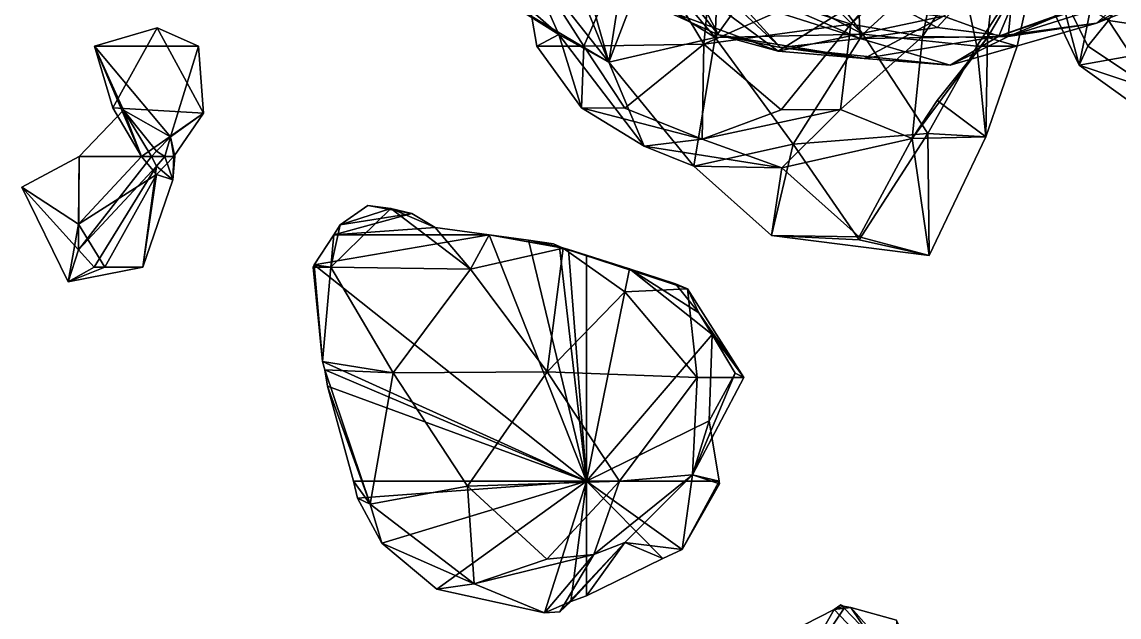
# Model space of a CAD drawing. Extents: x 290083 to 295691, y 4553739 to 4561622.
# Drawn here: x 293728.9 to 293905.9, y 4558494.1 to 4558590.1 of the extents above; entities that cross this region are included whole.
import ezdxf

# ---------------------------------------------------------------- set-up
doc = ezdxf.new("R2010")
doc.units = 0
doc.layers.add('Au_ppm_Pref_-_0_3', color=7, linetype='CONTINUOUS')

msp = doc.modelspace()

# ---------------------------------------------------------------- linework, layer by layer
at = {"layer": 'Au_ppm_Pref_-_0_3'}
for points in [[(293840.82, 4558605.91, 1918.47), (293827.81, 4558605.05, 1924.97), (293838.94, 4558586.5, 1924.07)], [(293853.23, 4558592.83, 1918.22), (293840.82, 4558605.91, 1918.47), (293838.94, 4558586.5, 1924.07)], [(293884.7, 4558587.61, 1936.97), (293886.85, 4558606.6, 1931.48), (293874.19, 4558587.74, 1930.75)], [(293886.85, 4558606.6, 1931.48), (293877.53, 4558603.74, 1924.66), (293874.19, 4558587.74, 1930.75)], [(293884.7, 4558587.61, 1936.97), (293894.11, 4558604.01, 1936.22), (293886.85, 4558606.6, 1931.48)], [(293827.81, 4558605.05, 1924.97), (293809.2, 4558602.42, 1928.75), (293819.54, 4558586.2, 1927.15)], [(293827.81, 4558605.05, 1924.97), (293819.54, 4558586.2, 1927.15), (293838.94, 4558586.5, 1924.07)], [(293833.82, 4558602.28, 1893.94), (293827.93, 4558604.79, 1900.44), (293841.3, 4558588.03, 1900.41)], [(293830.82, 4558592.75, 1906.52), (293841.3, 4558588.03, 1900.41), (293827.93, 4558604.79, 1900.44)], [(293884.7, 4558587.61, 1936.97), (293892.86, 4558601.54, 1942.05), (293894.11, 4558604.01, 1936.22)], [(293913.07, 4558585.55, 1852.92), (293925.21, 4558604.5, 1852.4), (293902.81, 4558599.71, 1854.99)], [(293926.07, 4558587.04, 1869.87), (293904.21, 4558590.35, 1868.36), (293913.99, 4558604.7, 1869.87)], [(293815.5, 4558588.08, 1936.07), (293809.2, 4558602.42, 1928.75), (293799.57, 4558602.04, 1935.71)], [(293815.5, 4558588.08, 1936.07), (293799.57, 4558602.04, 1935.71), (293806.41, 4558593.86, 1942.16)], [(293815.5, 4558588.08, 1936.07), (293811.99, 4558586.2, 1930.28), (293809.2, 4558602.42, 1928.75)], [(293819.54, 4558586.2, 1927.15), (293809.2, 4558602.42, 1928.75), (293811.99, 4558586.2, 1930.28)], [(293833.82, 4558602.28, 1893.94), (293841.3, 4558588.03, 1900.41), (293851.3, 4558585.96, 1894.53)], [(293844.18, 4558593.82, 1888.71), (293833.82, 4558602.28, 1893.94), (293851.3, 4558585.96, 1894.53)], [(293862.63, 4558589.76, 1924.23), (293874.19, 4558587.74, 1930.75), (293877.53, 4558603.74, 1924.66)], [(293862.63, 4558589.76, 1924.23), (293877.53, 4558603.74, 1924.66), (293868.93, 4558597.02, 1918.4)], [(293889.6, 4558603.34, 1882.51), (293863.79, 4558596.17, 1881.78), (293876.58, 4558589.22, 1883.77)], [(293888.06, 4558587.75, 1889.38), (293889.6, 4558603.34, 1882.51), (293876.58, 4558589.22, 1883.77)], [(293886.55, 4558587.84, 1900.59), (293877.59, 4558591.04, 1906.3), (293893.13, 4558603.61, 1907.27)], [(293886.55, 4558587.84, 1900.59), (293893.13, 4558603.61, 1907.27), (293901.78, 4558593.23, 1904.18)], [(293888.06, 4558587.75, 1889.38), (293901.78, 4558593.45, 1885.18), (293889.6, 4558603.34, 1882.51)], [(293889.86, 4558603.37, 1858.7), (293896.09, 4558595.97, 1864.95), (293899.51, 4558583.16, 1858.85)], [(293902.81, 4558599.71, 1854.99), (293889.86, 4558603.37, 1858.7), (293899.51, 4558583.16, 1858.85)], [(293854.59, 4558601.6, 1949.19), (293864.57, 4558588.15, 1947.48), (293852.59, 4558599.68, 1948.98)], [(293879.67, 4558601.89, 1949.02), (293864.57, 4558588.15, 1947.48), (293854.59, 4558601.6, 1949.19)], [(293879.67, 4558601.89, 1949.02), (293882.96, 4558586.2, 1945.16), (293864.57, 4558588.15, 1947.48)], [(293879.67, 4558601.89, 1949.02), (293892.86, 4558601.54, 1942.05), (293882.96, 4558586.2, 1945.16)], [(293882.96, 4558586.2, 1945.16), (293892.86, 4558601.54, 1942.05), (293889.5, 4558586.2, 1942.16)], [(293884.7, 4558587.61, 1936.97), (293889.5, 4558586.2, 1942.16), (293892.86, 4558601.54, 1942.05)], [(293810.95, 4558599.65, 1944.86), (293823.6, 4558583.6, 1943.29), (293806.41, 4558593.86, 1942.16)], [(293823.6, 4558583.6, 1943.29), (293810.95, 4558599.65, 1944.86), (293818.17, 4558596.89, 1945.21)], [(293864.57, 4558588.15, 1947.48), (293847.51, 4558597.13, 1948.42), (293852.59, 4558599.68, 1948.98)], [(293902.81, 4558599.71, 1854.99), (293899.51, 4558583.16, 1858.85), (293913.07, 4558585.55, 1852.92)], [(293823.6, 4558583.6, 1943.29), (293818.17, 4558596.89, 1945.21), (293820, 4558596.3, 1945.33)], [(293840.78, 4558587.6, 1946.69), (293841.09, 4558595.43, 1947.71), (293847.51, 4558597.13, 1948.42)], [(293847.51, 4558597.13, 1948.42), (293864.57, 4558588.15, 1947.48), (293840.78, 4558587.6, 1946.69)], [(293862.63, 4558589.76, 1924.23), (293868.93, 4558597.02, 1918.4), (293853.23, 4558592.83, 1918.22)], [(293825.51, 4558595.98, 1945.95), (293823.6, 4558583.6, 1943.29), (293820, 4558596.3, 1945.33)], [(293828.13, 4558595.43, 1946.25), (293823.6, 4558583.6, 1943.29), (293825.51, 4558595.98, 1945.95)], [(293840.78, 4558587.6, 1946.69), (293823.6, 4558583.6, 1943.29), (293828.13, 4558595.43, 1946.25)], [(293840.78, 4558587.6, 1946.69), (293828.13, 4558595.43, 1946.25), (293835.51, 4558593.78, 1947.06)], [(293841.09, 4558595.43, 1947.71), (293840.78, 4558587.6, 1946.69), (293835.51, 4558593.78, 1947.06)], [(293863.79, 4558596.17, 1881.78), (293851.39, 4558592.99, 1885.03), (293864.13, 4558587.45, 1888.66)], [(293876.58, 4558589.22, 1883.77), (293863.79, 4558596.17, 1881.78), (293864.13, 4558587.45, 1888.66)], [(293886.55, 4558587.84, 1900.59), (293901.78, 4558593.23, 1904.18), (293908.09, 4558595.1, 1900.58)], [(293886.55, 4558587.84, 1900.59), (293908.09, 4558595.1, 1900.58), (293902.3, 4558589.9, 1894.59)], [(293888.06, 4558587.75, 1889.38), (293902.3, 4558589.9, 1894.59), (293911.24, 4558595.07, 1890.18)], [(293888.06, 4558587.75, 1889.38), (293911.24, 4558595.07, 1890.18), (293901.78, 4558593.45, 1885.18)], [(293904.21, 4558590.35, 1868.36), (293900.91, 4558586.2, 1864.95), (293896.09, 4558595.97, 1864.95)], [(293900.91, 4558586.2, 1864.95), (293899.51, 4558583.16, 1858.85), (293896.09, 4558595.97, 1864.95)], [(293902.3, 4558589.9, 1894.59), (293908.09, 4558595.1, 1900.58), (293917.22, 4558595.94, 1896)], [(293902.3, 4558589.9, 1894.59), (293917.22, 4558595.94, 1896), (293911.24, 4558595.07, 1890.18)], [(293815.5, 4558588.08, 1936.07), (293806.41, 4558593.86, 1942.16), (293823.6, 4558583.6, 1943.29)], [(293864.13, 4558587.45, 1888.66), (293844.18, 4558593.82, 1888.71), (293851.3, 4558585.96, 1894.53)], [(293844.18, 4558593.82, 1888.71), (293864.13, 4558587.45, 1888.66), (293851.39, 4558592.99, 1885.03)], [(293830.82, 4558592.75, 1906.52), (293841.44, 4558592.38, 1911.65), (293850.94, 4558585.42, 1906.52)], [(293841.3, 4558588.03, 1900.41), (293830.82, 4558592.75, 1906.52), (293850.94, 4558585.42, 1906.52)], [(293862.63, 4558589.76, 1924.23), (293853.23, 4558592.83, 1918.22), (293838.94, 4558586.5, 1924.07)], [(293841.44, 4558592.38, 1911.65), (293862.35, 4558592.51, 1912.89), (293850.94, 4558585.42, 1906.52)], [(293862.35, 4558592.51, 1912.89), (293877.59, 4558591.04, 1906.3), (293850.94, 4558585.42, 1906.52)], [(293862.63, 4558589.76, 1924.23), (293838.94, 4558586.5, 1924.07), (293851.39, 4558575.94, 1926.86)], [(293877.59, 4558591.04, 1906.3), (293864.79, 4558584.2, 1901.05), (293850.94, 4558585.42, 1906.52)], [(293862.63, 4558589.76, 1924.23), (293851.39, 4558575.94, 1926.86), (293860.99, 4558575.97, 1931.4)], [(293862.63, 4558589.76, 1924.23), (293860.99, 4558575.97, 1931.4), (293874.19, 4558587.74, 1930.75)], [(293886.55, 4558587.84, 1900.59), (293864.79, 4558584.2, 1901.05), (293877.59, 4558591.04, 1906.3)], [(293888.06, 4558587.75, 1889.38), (293878.7, 4558583.14, 1894.64), (293902.3, 4558589.9, 1894.59)], [(293886.55, 4558587.84, 1900.59), (293902.3, 4558589.9, 1894.59), (293878.7, 4558583.14, 1894.64)], [(293911.66, 4558579.05, 1866.05), (293900.91, 4558586.2, 1864.95), (293904.21, 4558590.35, 1868.36)], [(293926.07, 4558587.04, 1869.87), (293911.66, 4558579.05, 1866.05), (293904.21, 4558590.35, 1868.36)], [(293743.55, 4558576.24, 1930.28), (293750.73, 4558589.16, 1929.73), (293740.59, 4558586.2, 1934.99)], [(293757.36, 4558586.2, 1933.47), (293740.59, 4558586.2, 1934.99), (293750.73, 4558589.16, 1929.73)], [(293743.55, 4558576.24, 1930.28), (293758.21, 4558575.42, 1930.28), (293750.73, 4558589.16, 1929.73)], [(293750.73, 4558589.16, 1929.73), (293758.21, 4558575.42, 1930.28), (293757.36, 4558586.2, 1933.47)], [(293815.5, 4558588.08, 1936.07), (293819.16, 4558576.26, 1930.28), (293811.99, 4558586.2, 1930.28)], [(293815.5, 4558588.08, 1936.07), (293823.6, 4558583.6, 1943.29), (293829.31, 4558570.09, 1936.28)], [(293815.5, 4558588.08, 1936.07), (293829.31, 4558570.09, 1936.28), (293819.16, 4558576.26, 1930.28)], [(293864.57, 4558588.15, 1947.48), (293853.35, 4558570.37, 1946.51), (293840.78, 4558587.6, 1946.69)], [(293864.79, 4558584.2, 1901.05), (293851.3, 4558585.96, 1894.53), (293841.3, 4558588.03, 1900.41)], [(293864.79, 4558584.2, 1901.05), (293841.3, 4558588.03, 1900.41), (293850.94, 4558585.42, 1906.52)], [(293875.1, 4558572.09, 1946.16), (293853.35, 4558570.37, 1946.51), (293864.57, 4558588.15, 1947.48)], [(293888.06, 4558587.75, 1889.38), (293876.58, 4558589.22, 1883.77), (293864.13, 4558587.45, 1888.66)], [(293882.96, 4558586.2, 1945.16), (293875.1, 4558572.09, 1946.16), (293864.57, 4558588.15, 1947.48)], [(293740.59, 4558586.2, 1934.99), (293745.29, 4558575.88, 1936.22), (293748.16, 4558568.38, 1935.07)], [(293740.59, 4558586.2, 1934.99), (293748.16, 4558568.38, 1935.07), (293743.55, 4558576.24, 1930.28)], [(293740.59, 4558586.2, 1934.99), (293757.36, 4558586.2, 1933.47), (293752.86, 4558571.58, 1936.22)], [(293740.59, 4558586.2, 1934.99), (293752.86, 4558571.58, 1936.22), (293745.29, 4558575.88, 1936.22)], [(293758.21, 4558575.42, 1930.28), (293752.86, 4558571.58, 1936.22), (293757.36, 4558586.2, 1933.47)], [(293819.54, 4558586.2, 1927.15), (293811.99, 4558586.2, 1930.28), (293819.16, 4558576.26, 1930.28)], [(293819.54, 4558586.2, 1927.15), (293819.16, 4558576.26, 1930.28), (293826.19, 4558576.19, 1926.94)], [(293826.19, 4558576.19, 1926.94), (293838.94, 4558586.5, 1924.07), (293819.54, 4558586.2, 1927.15)], [(293840.78, 4558587.6, 1946.69), (293837.31, 4558566.87, 1942.12), (293823.6, 4558583.6, 1943.29)], [(293838.65, 4558571.22, 1930.42), (293838.94, 4558586.5, 1924.07), (293826.19, 4558576.19, 1926.94)], [(293840.78, 4558587.6, 1946.69), (293853.35, 4558570.37, 1946.51), (293837.31, 4558566.87, 1942.12)], [(293838.65, 4558571.22, 1930.42), (293851.39, 4558575.94, 1926.86), (293838.94, 4558586.5, 1924.07)], [(293864.13, 4558587.45, 1888.66), (293851.3, 4558585.96, 1894.53), (293878.7, 4558583.14, 1894.64)], [(293874.19, 4558587.74, 1930.75), (293860.99, 4558575.97, 1931.4), (293872.56, 4558571.32, 1937.14)], [(293888.06, 4558587.75, 1889.38), (293864.13, 4558587.45, 1888.66), (293878.7, 4558583.14, 1894.64)], [(293886.55, 4558587.84, 1900.59), (293878.7, 4558583.14, 1894.64), (293864.79, 4558584.2, 1901.05)], [(293884.7, 4558587.61, 1936.97), (293874.19, 4558587.74, 1930.75), (293872.56, 4558571.32, 1937.14)], [(293884.7, 4558587.61, 1936.97), (293872.56, 4558571.32, 1937.14), (293876.58, 4558577.42, 1939.23)], [(293882.96, 4558586.2, 1945.16), (293884.45, 4558571.58, 1942.16), (293875.1, 4558572.09, 1946.16)], [(293884.7, 4558587.61, 1936.97), (293876.58, 4558577.42, 1939.23), (293884.45, 4558571.58, 1942.16)], [(293882.96, 4558586.2, 1945.16), (293889.5, 4558586.2, 1942.16), (293884.45, 4558571.58, 1942.16)], [(293884.7, 4558587.61, 1936.97), (293884.45, 4558571.58, 1942.16), (293889.5, 4558586.2, 1942.16)], [(293900.91, 4558586.2, 1864.95), (293911.66, 4558579.05, 1866.05), (293899.51, 4558583.16, 1858.85)], [(293878.7, 4558583.14, 1894.64), (293851.3, 4558585.96, 1894.53), (293864.79, 4558584.2, 1901.05)], [(293915.15, 4558571.91, 1859.82), (293913.07, 4558585.55, 1852.92), (293899.51, 4558583.16, 1858.85)], [(293823.6, 4558583.6, 1943.29), (293837.31, 4558566.87, 1942.12), (293829.31, 4558570.09, 1936.28)], [(293911.66, 4558579.05, 1866.05), (293915.15, 4558571.91, 1859.82), (293899.51, 4558583.16, 1858.85)], [(293876.58, 4558577.42, 1939.23), (293872.56, 4558571.32, 1937.14), (293884.45, 4558571.58, 1942.16)], [(293738.11, 4558568.38, 1936.22), (293745.29, 4558575.88, 1936.22), (293749.77, 4558568.38, 1936.61)], [(293745.29, 4558575.88, 1936.22), (293738.11, 4558568.38, 1936.22), (293748.16, 4558568.38, 1935.07)], [(293758.21, 4558575.42, 1930.28), (293743.55, 4558576.24, 1930.28), (293748.16, 4558568.38, 1935.07)], [(293745.29, 4558575.88, 1936.22), (293750.59, 4558569.29, 1936.52), (293749.77, 4558568.38, 1936.61)], [(293745.29, 4558575.88, 1936.22), (293752.86, 4558571.58, 1936.22), (293750.59, 4558569.29, 1936.52)], [(293829.31, 4558570.09, 1936.28), (293838.65, 4558571.22, 1930.42), (293819.16, 4558576.26, 1930.28)], [(293838.65, 4558571.22, 1930.42), (293826.19, 4558576.19, 1926.94), (293819.16, 4558576.26, 1930.28)], [(293860.99, 4558575.97, 1931.4), (293838.65, 4558571.22, 1930.42), (293851.51, 4558566.6, 1935.52)], [(293838.65, 4558571.22, 1930.42), (293860.99, 4558575.97, 1931.4), (293851.39, 4558575.94, 1926.86)], [(293872.56, 4558571.32, 1937.14), (293860.99, 4558575.97, 1931.4), (293851.51, 4558566.6, 1935.52)], [(293758.21, 4558575.42, 1930.28), (293748.16, 4558568.38, 1935.07), (293753.42, 4558568.38, 1934.89)], [(293758.21, 4558575.42, 1930.28), (293753.42, 4558568.38, 1934.89), (293752.86, 4558571.58, 1936.22)], [(293863.99, 4558554.96, 1946.63), (293853.35, 4558570.37, 1946.51), (293875.1, 4558572.09, 1946.16)], [(293875.28, 4558552.41, 1942.16), (293863.99, 4558554.96, 1946.63), (293875.1, 4558572.09, 1946.16)], [(293884.45, 4558571.58, 1942.16), (293875.28, 4558552.41, 1942.16), (293875.1, 4558572.09, 1946.16)], [(293752.86, 4558571.58, 1936.22), (293751.96, 4558568.38, 1936.86), (293750.59, 4558569.29, 1936.52)], [(293752.86, 4558571.58, 1936.22), (293753.57, 4558568.38, 1936.22), (293751.96, 4558568.38, 1936.86)], [(293753.57, 4558568.38, 1936.22), (293752.86, 4558571.58, 1936.22), (293753.42, 4558568.38, 1934.89)], [(293829.31, 4558570.09, 1936.28), (293851.51, 4558566.6, 1935.52), (293838.65, 4558571.22, 1930.42)], [(293837.31, 4558566.87, 1942.12), (293853.35, 4558570.37, 1946.51), (293849.85, 4558555.66, 1941.41)], [(293849.85, 4558555.66, 1941.41), (293853.35, 4558570.37, 1946.51), (293863.99, 4558554.96, 1946.63)], [(293863.99, 4558555.47, 1937.86), (293872.56, 4558571.32, 1937.14), (293851.51, 4558566.6, 1935.52)], [(293875.28, 4558552.41, 1942.16), (293872.56, 4558571.32, 1937.14), (293863.99, 4558555.47, 1937.86)], [(293875.28, 4558552.41, 1942.16), (293884.45, 4558571.58, 1942.16), (293872.56, 4558571.32, 1937.14)], [(293751.96, 4558568.38, 1936.86), (293749.77, 4558568.38, 1936.61), (293750.59, 4558569.29, 1936.52)], [(293851.51, 4558566.6, 1935.52), (293829.31, 4558570.09, 1936.28), (293837.31, 4558566.87, 1942.12)], [(293738.11, 4558568.38, 1936.22), (293737.99, 4558553.36, 1937.15), (293728.89, 4558563.44, 1936.22)], [(293738.11, 4558568.38, 1936.22), (293728.89, 4558563.44, 1936.22), (293737.99, 4558557.49, 1933.91)], [(293750.59, 4558566.83, 1936.74), (293737.99, 4558553.36, 1937.15), (293749.77, 4558568.38, 1936.61)], [(293738.11, 4558568.38, 1936.22), (293749.77, 4558568.38, 1936.61), (293737.99, 4558553.36, 1937.15)], [(293738.11, 4558568.38, 1936.22), (293737.99, 4558557.49, 1933.91), (293748.16, 4558568.38, 1935.07)], [(293750.59, 4558565.49, 1935.26), (293748.16, 4558568.38, 1935.07), (293737.99, 4558557.49, 1933.91)], [(293750.59, 4558566.83, 1936.74), (293740.53, 4558550.56, 1937.42), (293737.99, 4558553.36, 1937.15)], [(293750.59, 4558566.83, 1936.74), (293748.41, 4558550.56, 1936.22), (293740.53, 4558550.56, 1937.42)], [(293753.42, 4558568.38, 1934.89), (293748.16, 4558568.38, 1935.07), (293750.59, 4558565.49, 1935.26)], [(293750.59, 4558566.83, 1936.74), (293753.23, 4558564.65, 1936.22), (293748.41, 4558550.56, 1936.22)], [(293750.59, 4558566.83, 1936.74), (293749.77, 4558568.38, 1936.61), (293751.96, 4558568.38, 1936.86)], [(293750.59, 4558566.83, 1936.74), (293751.96, 4558568.38, 1936.86), (293753.23, 4558564.65, 1936.22)], [(293753.23, 4558564.65, 1936.22), (293753.42, 4558568.38, 1934.89), (293750.59, 4558565.49, 1935.26)], [(293753.57, 4558568.38, 1936.22), (293753.23, 4558564.65, 1936.22), (293751.96, 4558568.38, 1936.86)], [(293753.23, 4558564.65, 1936.22), (293753.57, 4558568.38, 1936.22), (293753.42, 4558568.38, 1934.89)], [(293849.85, 4558555.66, 1941.41), (293851.51, 4558566.6, 1935.52), (293837.31, 4558566.87, 1942.12)], [(293750.59, 4558565.49, 1935.26), (293737.99, 4558557.49, 1933.91), (293742.27, 4558550.56, 1934.2)], [(293750.59, 4558565.49, 1935.26), (293742.27, 4558550.56, 1934.2), (293748.41, 4558550.56, 1936.22)], [(293750.59, 4558565.49, 1935.26), (293748.41, 4558550.56, 1936.22), (293753.23, 4558564.65, 1936.22)], [(293849.85, 4558555.66, 1941.41), (293863.99, 4558555.47, 1937.86), (293851.51, 4558566.6, 1935.52)], [(293728.89, 4558563.44, 1936.22), (293737.99, 4558553.36, 1937.15), (293736.36, 4558548.18, 1936.16)], [(293728.89, 4558563.44, 1936.22), (293736.36, 4558548.18, 1936.16), (293737.99, 4558557.49, 1933.91)], [(293780.23, 4558557.38, 1946.52), (293778.76, 4558550.56, 1943.56), (293788.39, 4558560.04, 1944.94)], [(293801.29, 4558550.21, 1943.14), (293788.39, 4558560.04, 1944.94), (293778.76, 4558550.56, 1943.56)], [(293780.23, 4558557.38, 1946.52), (293784.71, 4558560.52, 1946.51), (293791.83, 4558559.23, 1946.83)], [(293780.23, 4558557.38, 1946.52), (293788.39, 4558560.04, 1944.94), (293784.71, 4558560.52, 1946.51)], [(293788.39, 4558560.04, 1944.94), (293791.83, 4558559.23, 1946.83), (293784.71, 4558560.52, 1946.51)], [(293795.59, 4558556.96, 1947.09), (293791.83, 4558559.23, 1946.83), (293788.39, 4558560.04, 1944.94)], [(293801.29, 4558550.21, 1943.14), (293795.59, 4558556.96, 1947.09), (293788.39, 4558560.04, 1944.94)], [(293779.21, 4558555.75, 1946.58), (293780.23, 4558557.38, 1946.52), (293791.83, 4558559.23, 1946.83)], [(293795.59, 4558556.96, 1947.09), (293779.21, 4558555.75, 1946.58), (293791.83, 4558559.23, 1946.83)], [(293737.99, 4558557.49, 1933.91), (293736.36, 4558548.18, 1936.16), (293742.27, 4558550.56, 1934.2)], [(293779.21, 4558555.75, 1946.58), (293778.76, 4558550.56, 1943.56), (293780.23, 4558557.38, 1946.52)], [(293804.26, 4558555.75, 1947.46), (293779.21, 4558555.75, 1946.58), (293795.59, 4558556.96, 1947.09)], [(293795.59, 4558556.96, 1947.09), (293801.29, 4558550.21, 1943.14), (293804.26, 4558555.75, 1947.46)], [(293776.07, 4558550.92, 1946.9), (293779.21, 4558555.75, 1946.58), (293804.26, 4558555.75, 1947.46)], [(293776.07, 4558550.92, 1946.9), (293804.26, 4558555.75, 1947.46), (293820, 4558516.06, 1951.59)], [(293776.07, 4558550.92, 1946.9), (293778.76, 4558550.56, 1943.56), (293779.21, 4558555.75, 1946.58)], [(293804.26, 4558555.75, 1947.46), (293801.29, 4558550.21, 1943.14), (293816.25, 4558553.6, 1947.64)], [(293810.61, 4558554.9, 1947.76), (293820, 4558516.06, 1951.59), (293804.26, 4558555.75, 1947.46)], [(293804.26, 4558555.75, 1947.46), (293816.25, 4558553.6, 1947.64), (293810.61, 4558554.9, 1947.76)], [(293810.61, 4558554.9, 1947.76), (293814.68, 4558554.33, 1947.95), (293815.63, 4558553.85, 1948.03)], [(293815.63, 4558553.85, 1948.03), (293820, 4558516.06, 1951.59), (293810.61, 4558554.9, 1947.76)], [(293810.61, 4558554.9, 1947.76), (293816.25, 4558553.6, 1947.64), (293814.68, 4558554.33, 1947.95)], [(293816.25, 4558553.6, 1947.64), (293815.63, 4558553.85, 1948.03), (293814.68, 4558554.33, 1947.95)], [(293875.28, 4558552.41, 1942.16), (293849.85, 4558555.66, 1941.41), (293863.99, 4558554.96, 1946.63)], [(293849.85, 4558555.66, 1941.41), (293875.28, 4558552.41, 1942.16), (293863.99, 4558555.47, 1937.86)], [(293740.53, 4558550.56, 1937.42), (293736.36, 4558548.18, 1936.16), (293737.99, 4558553.36, 1937.15)], [(293801.29, 4558550.21, 1943.14), (293813.65, 4558533.66, 1943.02), (293816.25, 4558553.6, 1947.64)], [(293813.65, 4558533.66, 1943.02), (293826.19, 4558546.55, 1943.5), (293816.25, 4558553.6, 1947.64)], [(293817.06, 4558553.41, 1948.12), (293820, 4558516.06, 1951.59), (293815.63, 4558553.85, 1948.03)], [(293816.25, 4558553.6, 1947.64), (293817.06, 4558553.41, 1948.12), (293815.63, 4558553.85, 1948.03)], [(293816.25, 4558553.6, 1947.64), (293820, 4558552.47, 1948.31), (293817.06, 4558553.41, 1948.12)], [(293836.3, 4558547.04, 1948.1), (293820, 4558552.47, 1948.31), (293816.25, 4558553.6, 1947.64)], [(293826.19, 4558546.55, 1943.5), (293836.3, 4558547.04, 1948.1), (293816.25, 4558553.6, 1947.64)], [(293820, 4558552.47, 1948.31), (293820, 4558516.06, 1951.59), (293817.06, 4558553.41, 1948.12)], [(293820, 4558552.47, 1948.31), (293826.91, 4558550.26, 1948.76), (293820, 4558516.06, 1951.59)], [(293836.3, 4558547.04, 1948.1), (293826.91, 4558550.26, 1948.76), (293820, 4558552.47, 1948.31)], [(293777.38, 4558535.33, 1947.76), (293775.86, 4558550.56, 1946.9), (293776.07, 4558550.92, 1946.9)], [(293775.86, 4558550.56, 1946.9), (293778.76, 4558550.56, 1943.56), (293776.07, 4558550.92, 1946.9)], [(293777.38, 4558535.33, 1947.76), (293776.07, 4558550.92, 1946.9), (293820, 4558516.06, 1951.59)], [(293740.53, 4558550.56, 1937.42), (293748.41, 4558550.56, 1936.22), (293736.36, 4558548.18, 1936.16)], [(293736.36, 4558548.18, 1936.16), (293748.41, 4558550.56, 1936.22), (293742.27, 4558550.56, 1934.2)], [(293777.38, 4558535.33, 1947.76), (293778.76, 4558550.56, 1943.56), (293775.86, 4558550.56, 1946.9)], [(293788.8, 4558533.51, 1942), (293778.76, 4558550.56, 1943.56), (293777.38, 4558535.33, 1947.76)], [(293801.29, 4558550.21, 1943.14), (293778.76, 4558550.56, 1943.56), (293788.8, 4558533.51, 1942)], [(293801.29, 4558550.21, 1943.14), (293788.8, 4558533.51, 1942), (293813.65, 4558533.66, 1943.02)], [(293826.91, 4558550.26, 1948.76), (293840.25, 4558539.67, 1950.19), (293820, 4558516.06, 1951.59)], [(293838.14, 4558543.19, 1949.83), (293826.91, 4558550.26, 1948.76), (293834.37, 4558547.88, 1949.31)], [(293840.25, 4558539.67, 1950.19), (293826.91, 4558550.26, 1948.76), (293838.14, 4558543.19, 1949.83)], [(293836.3, 4558547.04, 1948.1), (293834.37, 4558547.88, 1949.31), (293826.91, 4558550.26, 1948.76)], [(293836.3, 4558547.04, 1948.1), (293838.14, 4558543.19, 1949.83), (293834.37, 4558547.88, 1949.31)], [(293826.19, 4558546.55, 1943.5), (293813.65, 4558533.66, 1943.02), (293837.83, 4558532.74, 1942.61)], [(293836.3, 4558547.04, 1948.1), (293826.19, 4558546.55, 1943.5), (293837.83, 4558532.74, 1942.61)], [(293845.39, 4558532.74, 1948.1), (293838.14, 4558543.19, 1949.83), (293836.3, 4558547.04, 1948.1)], [(293845.39, 4558532.74, 1948.1), (293836.3, 4558547.04, 1948.1), (293837.83, 4558532.74, 1942.61)], [(293845.39, 4558532.74, 1948.1), (293840.25, 4558539.67, 1950.19), (293838.14, 4558543.19, 1949.83)], [(293820, 4558516.06, 1951.59), (293840.25, 4558539.67, 1950.19), (293839.8, 4558525.75, 1951.43)], [(293839.8, 4558525.75, 1951.43), (293840.25, 4558539.67, 1950.19), (293843.97, 4558533.45, 1950.88)], [(293845.39, 4558532.74, 1948.1), (293843.97, 4558533.45, 1950.88), (293840.25, 4558539.67, 1950.19)], [(293777.77, 4558534.01, 1947.85), (293777.38, 4558535.33, 1947.76), (293820, 4558516.06, 1951.59)], [(293788.8, 4558533.51, 1942), (293777.38, 4558535.33, 1947.76), (293777.77, 4558534.01, 1947.85)], [(293778.22, 4558531.37, 1948.01), (293777.77, 4558534.01, 1947.85), (293820, 4558516.06, 1951.59)], [(293777.77, 4558534.01, 1947.85), (293778.22, 4558531.37, 1948.01), (293785.09, 4558512.34, 1947.25)], [(293788.8, 4558533.51, 1942), (293777.77, 4558534.01, 1947.85), (293785.09, 4558512.34, 1947.25)], [(293800.77, 4558515.22, 1942.17), (293788.8, 4558533.51, 1942), (293785.09, 4558512.34, 1947.25)], [(293813.65, 4558533.66, 1943.02), (293788.8, 4558533.51, 1942), (293800.77, 4558515.22, 1942.17)], [(293813.65, 4558533.66, 1943.02), (293800.77, 4558515.22, 1942.17), (293825.33, 4558516.05, 1942.94)], [(293837.83, 4558532.74, 1942.61), (293813.65, 4558533.66, 1943.02), (293825.33, 4558516.05, 1942.94)], [(293839.8, 4558525.75, 1951.43), (293843.97, 4558533.45, 1950.88), (293837.1, 4558517.06, 1948.91)], [(293837.1, 4558517.06, 1948.91), (293843.97, 4558533.45, 1950.88), (293845.39, 4558532.74, 1948.1)], [(293782.38, 4558516.06, 1949.04), (293778.22, 4558531.37, 1948.01), (293820, 4558516.06, 1951.59)], [(293785.09, 4558512.34, 1947.25), (293778.22, 4558531.37, 1948.01), (293782.38, 4558516.06, 1949.04)], [(293837.1, 4558517.06, 1948.91), (293837.83, 4558532.74, 1942.61), (293825.33, 4558516.05, 1942.94)], [(293837.1, 4558517.06, 1948.91), (293845.39, 4558532.74, 1948.1), (293837.83, 4558532.74, 1942.61)], [(293820, 4558516.06, 1951.59), (293839.8, 4558525.75, 1951.43), (293841.39, 4558516.06, 1952.36)], [(293837.1, 4558517.06, 1948.91), (293841.39, 4558516.06, 1952.36), (293839.8, 4558525.75, 1951.43)], [(293825.33, 4558516.05, 1942.94), (293821.16, 4558504.21, 1948.1), (293837.1, 4558517.06, 1948.91)], [(293837.1, 4558517.06, 1948.91), (293821.16, 4558504.21, 1948.1), (293826.19, 4558506.12, 1951.1)], [(293835.42, 4558505.03, 1953.11), (293837.1, 4558517.06, 1948.91), (293826.19, 4558506.12, 1951.1)], [(293837.1, 4558517.06, 1948.91), (293835.42, 4558505.03, 1953.11), (293841.46, 4558515.61, 1952.4)], [(293841.39, 4558516.06, 1952.36), (293837.1, 4558517.06, 1948.91), (293841.46, 4558515.61, 1952.4)], [(293820, 4558516.06, 1951.59), (293783.04, 4558513.29, 1949.33), (293782.38, 4558516.06, 1949.04)], [(293785.09, 4558512.34, 1947.25), (293782.38, 4558516.06, 1949.04), (293783.04, 4558513.29, 1949.33)], [(293820, 4558516.06, 1951.59), (293786.98, 4558506.01, 1950.23), (293783.04, 4558513.29, 1949.33)], [(293795.85, 4558498.61, 1951.48), (293786.98, 4558506.01, 1950.23), (293820, 4558516.06, 1951.59)], [(293813.19, 4558494.81, 1952.99), (293795.85, 4558498.61, 1951.48), (293820, 4558516.06, 1951.59)], [(293825.33, 4558516.05, 1942.94), (293800.77, 4558515.22, 1942.17), (293813.59, 4558503.44, 1944.27)], [(293817.48, 4558496.6, 1953.13), (293813.19, 4558494.81, 1952.99), (293820, 4558516.06, 1951.59)], [(293825.33, 4558516.05, 1942.94), (293813.59, 4558503.44, 1944.27), (293821.16, 4558504.21, 1948.1)], [(293820, 4558497.55, 1953.21), (293817.48, 4558496.6, 1953.13), (293820, 4558516.06, 1951.59)], [(293820, 4558516.06, 1951.59), (293832.32, 4558503.54, 1953.13), (293820, 4558497.55, 1953.21)], [(293820, 4558516.06, 1951.59), (293835.42, 4558505.03, 1953.11), (293832.32, 4558503.54, 1953.13)], [(293841.39, 4558516.06, 1952.36), (293835.42, 4558505.03, 1953.11), (293820, 4558516.06, 1951.59)], [(293841.39, 4558516.06, 1952.36), (293841.46, 4558515.61, 1952.4), (293835.42, 4558505.03, 1953.11)], [(293800.77, 4558515.22, 1942.17), (293785.09, 4558512.34, 1947.25), (293801.86, 4558499.46, 1948.99)], [(293800.77, 4558515.22, 1942.17), (293801.86, 4558499.46, 1948.99), (293813.59, 4558503.44, 1944.27)], [(293785.09, 4558512.34, 1947.25), (293783.04, 4558513.29, 1949.33), (293786.98, 4558506.01, 1950.23)], [(293801.86, 4558499.46, 1948.99), (293785.09, 4558512.34, 1947.25), (293786.98, 4558506.01, 1950.23)], [(293795.85, 4558498.61, 1951.48), (293801.86, 4558499.46, 1948.99), (293786.98, 4558506.01, 1950.23)], [(293817.48, 4558496.6, 1953.13), (293826.19, 4558506.12, 1951.1), (293815.69, 4558494.98, 1953.15)], [(293815.69, 4558494.98, 1953.15), (293826.19, 4558506.12, 1951.1), (293821.16, 4558504.21, 1948.1)], [(293817.48, 4558496.6, 1953.13), (293820, 4558497.55, 1953.21), (293826.19, 4558506.12, 1951.1)], [(293820, 4558497.55, 1953.21), (293832.32, 4558503.54, 1953.13), (293826.19, 4558506.12, 1951.1)], [(293832.32, 4558503.54, 1953.13), (293835.42, 4558505.03, 1953.11), (293826.19, 4558506.12, 1951.1)], [(293813.19, 4558494.81, 1952.99), (293821.16, 4558504.21, 1948.1), (293801.86, 4558499.46, 1948.99)], [(293801.86, 4558499.46, 1948.99), (293821.16, 4558504.21, 1948.1), (293813.59, 4558503.44, 1944.27)], [(293813.19, 4558494.81, 1952.99), (293815.69, 4558494.98, 1953.15), (293821.16, 4558504.21, 1948.1)], [(293813.19, 4558494.81, 1952.99), (293801.86, 4558499.46, 1948.99), (293795.85, 4558498.61, 1951.48)], [(293817.48, 4558496.6, 1953.13), (293815.69, 4558494.98, 1953.15), (293813.19, 4558494.81, 1952.99)], [(293861.45, 4558495.9, 1955.85), (293859.95, 4558495.36, 1955.79), (293861.02, 4558496.08, 1955.78)], [(293861.55, 4558495.54, 1955.71), (293861.02, 4558496.08, 1955.78), (293859.95, 4558495.36, 1955.79)], [(293862.65, 4558495.66, 1956), (293859.95, 4558495.36, 1955.79), (293861.45, 4558495.9, 1955.85)], [(293861.55, 4558495.54, 1955.71), (293861.45, 4558495.9, 1955.85), (293861.02, 4558496.08, 1955.78)], [(293861.55, 4558495.54, 1955.71), (293862.65, 4558495.66, 1956), (293861.45, 4558495.9, 1955.85)], [(293870, 4558484.77, 1958.47), (293845.43, 4558487.92, 1955.62), (293859.95, 4558495.36, 1955.79)], [(293859.95, 4558495.36, 1955.79), (293845.43, 4558487.92, 1955.62), (293850.93, 4558479.51, 1953.9)], [(293850.93, 4558479.51, 1953.9), (293861.55, 4558495.54, 1955.71), (293859.95, 4558495.36, 1955.79)], [(293877.03, 4558479.45, 1954.05), (293861.55, 4558495.54, 1955.71), (293850.93, 4558479.51, 1953.9)], [(293870, 4558484.77, 1958.47), (293859.95, 4558495.36, 1955.79), (293862.65, 4558495.66, 1956)], [(293877.03, 4558479.45, 1954.05), (293862.65, 4558495.66, 1956), (293861.55, 4558495.54, 1955.71)], [(293862.65, 4558495.66, 1956), (293870, 4558493.64, 1957.03), (293870, 4558484.77, 1958.47)], [(293877.03, 4558479.45, 1954.05), (293870, 4558493.64, 1957.03), (293862.65, 4558495.66, 1956)]]:
    msp.add_3dface(points, dxfattribs=at)

doc.saveas('drawing.dxf')
